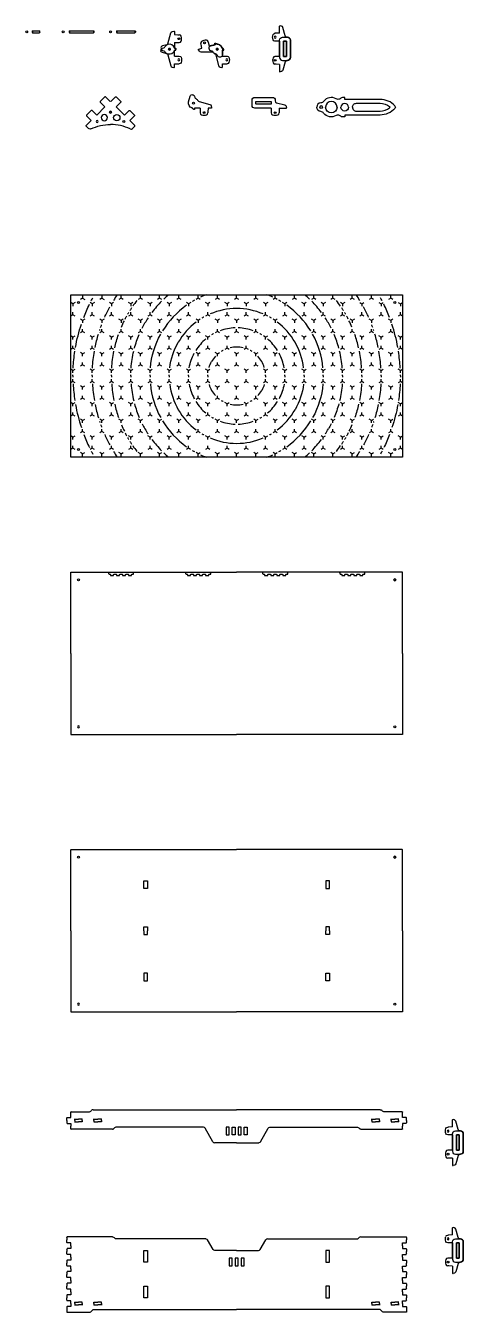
# Model space of a CAD drawing. Header units: inches. Extents: x -248 to 382, y -86 to 166.
# Drawn here: x -1.7 to 26.7, y 35.2 to 118.7 of the extents above; entities that cross this region are included whole.
import ezdxf

# ---------------------------------------------------------------- set-up
doc = ezdxf.new("R2010")
doc.units = ezdxf.units.IN
doc.header["$MEASUREMENT"] = 0
doc.layers.add('CUT', color=1, linetype='Continuous')
doc.layers.add('ETCH', color=5, linetype='Continuous')

# ---------------------------------------------------------------- blocks, each defined once
blk = doc.blocks.new('TopLid_Quarter')
at = {"layer": 'CUT'}
blk.add_lwpolyline([(-10.77, 0), (-10.77, 5.23875, -0.41421356), (-10.73875, 5.27), (0, 5.27)], format="xyb", dxfattribs=at)
blk.add_circle((-10.27, 4.77), 0.0645, dxfattribs=at)
blk = doc.blocks.new('TopLid')
at = {"layer": 'CUT'}
for points in [[(-8.34375, 5.27), (-8.3125, 5.23875), (-8.3125, 5.17625), (-8.28125, 5.145), (-8.21375, 5.145), (-8.1825, 5.11375), (-8.1825, 5.045), (-7.9875, 5.045), (-7.9875, 5.11375), (-7.95625, 5.145), (-7.82375, 5.145), (-7.7925, 5.11375), (-7.7925, 5.045), (-7.5975, 5.045), (-7.5975, 5.11375), (-7.56625, 5.145), (-7.43375, 5.145), (-7.4025, 5.11375), (-7.4025, 5.045), (-7.2075, 5.045), (-7.2075, 5.11375), (-7.17625, 5.145), (-7.04375, 5.145), (-7.0125, 5.11375), (-7.0125, 5.045), (-6.8175, 5.045), (-6.8175, 5.11375), (-6.78625, 5.145), (-6.6875, 5.145), (-6.6875, 5.23875), (-6.65625, 5.27)], [(-3.34375, 5.27), (-3.3125, 5.23875), (-3.3125, 5.17625), (-3.28125, 5.145), (-3.21375, 5.145), (-3.1825, 5.11375), (-3.1825, 5.045), (-2.9875, 5.045), (-2.9875, 5.11375), (-2.95625, 5.145), (-2.82375, 5.145), (-2.7925, 5.11375), (-2.7925, 5.045), (-2.5975, 5.045), (-2.5975, 5.11375), (-2.56625, 5.145), (-2.43375, 5.145), (-2.4025, 5.11375), (-2.4025, 5.045), (-2.2075, 5.045), (-2.2075, 5.11375), (-2.17625, 5.145), (-2.04375, 5.145), (-2.0125, 5.11375), (-2.0125, 5.045), (-1.8175, 5.045), (-1.8175, 5.11375), (-1.78625, 5.145), (-1.6875, 5.145), (-1.6875, 5.23875), (-1.65625, 5.27)], [(1.65625, 5.27), (1.6875, 5.23875), (1.6875, 5.17625), (1.71875, 5.145), (1.78625, 5.145), (1.8175, 5.11375), (1.8175, 5.045), (2.0125, 5.045), (2.0125, 5.11375), (2.04375, 5.145), (2.17625, 5.145), (2.2075, 5.11375), (2.2075, 5.045), (2.4025, 5.045), (2.4025, 5.11375), (2.43375, 5.145), (2.56625, 5.145), (2.5975, 5.11375), (2.5975, 5.045), (2.7925, 5.045), (2.7925, 5.11375), (2.82375, 5.145), (2.95625, 5.145), (2.9875, 5.11375), (2.9875, 5.045), (3.1825, 5.045), (3.1825, 5.11375), (3.21375, 5.145), (3.3125, 5.145), (3.3125, 5.23875), (3.34375, 5.27)], [(6.65625, 5.27), (6.6875, 5.23875), (6.6875, 5.17625), (6.71875, 5.145), (6.78625, 5.145), (6.8175, 5.11375), (6.8175, 5.045), (7.0125, 5.045), (7.0125, 5.11375), (7.04375, 5.145), (7.17625, 5.145), (7.2075, 5.11375), (7.2075, 5.045), (7.4025, 5.045), (7.4025, 5.11375), (7.43375, 5.145), (7.56625, 5.145), (7.5975, 5.11375), (7.5975, 5.045), (7.7925, 5.045), (7.7925, 5.11375), (7.82375, 5.145), (7.95625, 5.145), (7.9875, 5.11375), (7.9875, 5.045), (8.1825, 5.045), (8.1825, 5.11375), (8.21375, 5.145), (8.3125, 5.145), (8.3125, 5.23875), (8.34375, 5.27)]]:
    blk.add_lwpolyline(points, dxfattribs=at)
blk.add_blockref('TopLid_Quarter', (0, 0))
at = {"xscale": -1}
blk.add_blockref('TopLid_Quarter', (0, 0), dxfattribs=at)
at = {"xscale": -1, "rotation": 180}
blk.add_blockref('TopLid_Quarter', (0, 0), dxfattribs=at)
at = {"rotation": 180}
blk.add_blockref('TopLid_Quarter', (0, 0), dxfattribs=at)
blk = doc.blocks.new('Bracket_V2')
at = {"layer": 'CUT'}
for p, q in [((-0.2, 0.221), (-0.221, 0.221)), ((-0.2, 0.65), (-0.168, 0.682)), ((-0.2, 0.221), (-0.2, 0.65)), ((0.275, 0.682), (-0.168, 0.682)), ((0.275, 0.682), (0.306, 0.65)), ((0.306, 0.221), (0.306, 0.65)), ((0.306, 0.221), (1.05, 0.221)), ((1.05, 0.65), (1.082, 0.682)), ((1.05, 0.221), (1.05, 0.65)), ((1.525, 0.682), (1.082, 0.682)), ((1.525, 0.682), (1.556, 0.65)), ((1.556, 0.221), (1.556, 0.65)), ((1.556, 0.221), (2.007, 0.221)), ((2.038, 0.189), (2.038, 0.032)), ((2.038, 0.189), (2.038, -0.028))]:
    blk.add_line(p, q, dxfattribs=at)
for centre, radius in [((0.283, -0.283), 0.0645), ((0.819, -0.247), 0.209), ((1.319, -0.093), 0.0645)]:
    blk.add_circle(centre, radius, dxfattribs=at)
for centre, radius, start, end in [((2.007, 0.189), 0.0312, 0, 90), ((2.965, -2.965), 2.995, 109.70475, 135), ((1.913, -0.028), 0.125, 289.70475, 360)]:
    blk.add_arc(centre, radius, start, end, dxfattribs=at)
blk = doc.blocks.new('Bracket_V2_both')
at = {"xscale": -1}
blk.add_blockref('Bracket_V2', (-0.447, -0.447), dxfattribs=at)
at = {"rotation": 270}
blk.add_blockref('Bracket_V2', (-0.447, -0.447), dxfattribs=at)
blk = doc.blocks.new('Latch_Mid')
at = {"layer": 'CUT', "ltscale": 0.007812}
for p, q in [((0.253, 0.919), (0.253, 1.369)), ((0.253, 0.919), (0.49, 0.909)), ((0.48, 0.909), (0.562, 0.909)), ((0.253, 0.403), (0.49, 0.403)), ((0.48, 0.403), (0.562, 0.403))]:
    blk.add_line(p, q, dxfattribs=at)
blk.add_lwpolyline([(0.253, 0.403), (0.253, -0.659, -0.414214), (0.066, -0.847), (-0.261, -0.847, -0.414214), (-0.448, -0.659), (-0.448, 0.472, -0.414214), (-0.261, 0.659), (-0.226, 0.659, 0.339454), (-0.105, 0.752), (0.038, 1.288, -0.267949), (0.127, 1.376), (0.214, 1.4)], format="xyb", dxfattribs=at)
at = {"layer": 'CUT'}
blk.add_lwpolyline([(-0.19, -0.573), (-0.19, 0.386, -0.414214), (-0.174, 0.401), (-0.021, 0.401, -0.414214), (-0.005, 0.386), (-0.005, -0.573, -0.414214), (-0.021, -0.589), (-0.174, -0.589, -0.414214)], format="xyb", close=True, dxfattribs=at)
at = {"layer": 'CUT', "ltscale": 0.003906}
blk.add_circle((0.542, 0.656), 0.0595, dxfattribs=at)
at = {"layer": 'CUT', "ltscale": 0.007812}
for centre, radius, start, end in [((0.222, 1.369), 0.0312, 0, 105), ((0.562, 0.784), 0.125, 18.36546, 90), ((0.562, 0.528), 0.125, 270, 341.63454), ((0.177, 0.656), 0.531, 341.63454, 18.36546)]:
    blk.add_arc(centre, radius, start, end, dxfattribs=at)
blk = doc.blocks.new('HingeTop')
at = {"layer": 'CUT', "ltscale": 0.007812}
for p, q in [((-0.242, 0.263), (-0.005, 0.253)), ((-0.015, 0.253), (0.067, 0.253)), ((-0.242, -0.253), (-0.005, -0.253)), ((-0.015, -0.253), (0.067, -0.253))]:
    blk.add_line(p, q, dxfattribs=at)
at = {"layer": 'CUT'}
blk.add_lwpolyline([(-0.242, -0.25), (-0.242, -0.622), (-0.179, -0.622, -0.57735), (-0.152, -0.669), (-0.191, -0.737, -0.267949), (-0.218, -0.753), (-0.224, -0.753, 0.336424), (-0.254, -0.776, -0.411031), (-0.655, -1.004), (-1.025, -0.905, -0.414214), (-1.114, -0.752), (-1.099, -0.698, -0.267949), (-1.011, -0.61), (-0.934, -0.589, 0.203798), (-0.857, -0.529, -0.141217), (-0.729, -0.4, 0.203798), (-0.668, -0.323), (-0.481, 0.375, -0.267949), (-0.393, 0.464), (-0.281, 0.493, -0.493145), (-0.242, 0.463), (-0.242, 0.263)], format="xyb", dxfattribs=at)
at = {"layer": 'CUT', "ltscale": 0.003906}
for centre in [(0.047, 0), (-0.57, -0.688)]:
    blk.add_circle(centre, 0.0595, dxfattribs=at)
at = {"layer": 'CUT', "ltscale": 0.007812}
for centre, radius, start, end in [((0.067, 0.128), 0.125, 18.36546, 90), ((-0.318, 0), 0.531, 341.63454, 18.36546), ((0.067, -0.128), 0.125, 270, 341.63454)]:
    blk.add_arc(centre, radius, start, end, dxfattribs=at)
blk = doc.blocks.new('Key')
at = {"layer": 'CUT'}
for points in [[(4.159, 0, 0.19175), (4.127, 0.086, 0.209924), (3.167, 0.508), (0.894, 0.508, -0.414214), (0.878, 0.524), (0.878, 0.597, 0.414214), (0.847, 0.628), (0.717, 0.628, 0.208712), (0.623, 0.587, -0.208712), (0.442, 0.508, -0.133256), (0.317, 0.542, 0.379381), (-0.5, 0.38, -0.214403), (-0.678, 0.283, 0.392211), (-0.941, 0)], [(1.378, 0, -0.414214), (1.63, 0.252), (3.167, 0.252, -0.158177), (3.782, 0.052, -0.248072), (3.807, 0, -0.248072)]]:
    blk.add_lwpolyline(points, format="xyb", dxfattribs=at)
for centre, radius in [((-0.656, 0), 0.0907), ((0, 0), 0.372), ((0.875, 0), 0.247)]:
    blk.add_arc(centre, radius, 0, 180, dxfattribs=at)
blk = doc.blocks.new('Key_Full')
blk.add_blockref('Key', (0, 0))
at = {"xscale": -1, "rotation": 180}
blk.add_blockref('Key', (0, 0), dxfattribs=at)
blk = doc.blocks.new('BraceHole_Quarter')
at = {"layer": 'CUT', "ltscale": 0.003906}
for p, q in [((-0.25, 0.0935), (0, 0.0935)), ((-0.246, 0), (-0.246, 0.0975))]:
    blk.add_line(p, q, dxfattribs=at)
blk = doc.blocks.new('BraceHole')
at = {"color": 0}
blk.add_blockref('BraceHole_Quarter', (0, 0), dxfattribs=at)
at = {"color": 0, "xscale": -1, "rotation": 180}
blk.add_blockref('BraceHole_Quarter', (0, 0), dxfattribs=at)
at = {"color": 0, "xscale": -1}
blk.add_blockref('BraceHole_Quarter', (0, 0), dxfattribs=at)
at = {"color": 0, "rotation": 180}
blk.add_blockref('BraceHole_Quarter', (0, 0), dxfattribs=at)
blk = doc.blocks.new('BraceHoles')
at = {"color": 0}
for p in [(0.5, 0), (1.75, 0)]:
    blk.add_blockref('BraceHole', p, dxfattribs=at)
blk = doc.blocks.new('Dovetail_Half')
for p, q in [((-0.25, 0.21375), (-0.25, 0.375)), ((-0.25, 0.21375), (-0.21875, 0.1825)), ((0, 0.1825), (-0.21875, 0.1825)), ((0, 0), (0, 0.1825))]:
    blk.add_line(p, q)
blk = doc.blocks.new('Bottom_Front_Half')
at = {"layer": 'CUT', "ltscale": 0.015625}
for p, q in [((1.533, 4.073), (1.894, 4.698)), ((2.002, 4.76), (7.821, 4.76)), ((7.91, 4.797), (7.961, 4.848)), ((8.05, 4.885), (10.994, 4.885)), ((11.025, 4.854), (11.025, 4.688)), ((0, 4.01), (1.425, 4.01))]:
    blk.add_line(p, q, dxfattribs=at)
for points in [[(5.793, 3.997), (5.793, 3.253), (6.017, 3.253), (6.017, 3.997)], [(5.793, 1.685), (5.793, 0.941), (6.017, 0.941), (6.017, 1.685)]]:
    blk.add_lwpolyline(points, close=True, dxfattribs=at)
blk.add_lwpolyline([(11.025, 0.188), (11.025, 0.026, -0.414214), (10.994, -0.005), (9.55, -0.005, -0.198912), (9.461, 0.032), (9.347, 0.146, 0.198912), (9.259, 0.183), (0, 0.183)], format="xyb", dxfattribs=at)
for centre, radius, start, end in [((2.002, 4.635), 0.125, 90, 150), ((7.821, 4.885), 0.125, 270, 315), ((8.05, 4.76), 0.125, 90, 135), ((10.994, 4.854), 0.0312, 0, 90), ((1.425, 4.135), 0.125, 270, 330)]:
    blk.add_arc(centre, radius, start, end, dxfattribs=at)
at = {"xscale": -1}
blk.add_blockref('BraceHoles', (10.77, 0.562), dxfattribs=at)
at = {"layer": 'CUT', "xscale": -1}
for p in [(10.775, 4.313), (10.775, 3.563), (10.775, 2.813), (10.775, 2.063), (10.775, 1.313), (10.775, 0.562)]:
    blk.add_blockref('Dovetail_Half', p, dxfattribs=at)
at = {"layer": 'CUT', "rotation": 180}
for p in [(10.775, 4.313), (10.775, 3.563), (10.775, 2.813), (10.775, 2.063), (10.775, 1.313), (10.775, 0.562)]:
    blk.add_blockref('Dovetail_Half', p, dxfattribs=at)
blk = doc.blocks.new('HingeHole')
at = {"layer": 'CUT', "ltscale": 0.003906}
for p, q in [((-0.0975, 0.495), (0.0975, 0.495)), ((0.0975, 0.005), (-0.0975, 0.005)), ((-0.0925, 0), (-0.0925, 0.5)), ((0.0925, 0.5), (0.0925, 0))]:
    blk.add_line(p, q, dxfattribs=at)
blk = doc.blocks.new('Bottom_Front_Full')
at = {"xscale": -1}
blk.add_blockref('Bottom_Front_Half', (0, 0), dxfattribs=at)
for name, p in [('Bottom_Front_Half', (0, 0)), ('HingeHole', (-0.39, 3.005)), ('HingeHole', (0, 3.005)), ('HingeHole', (0.39, 3.005))]:
    blk.add_blockref(name, p)
blk = doc.blocks.new('Dovetail_Out_Half')
for p, q in [((-0.01, 0.16125), (0.02125, 0.1925)), ((-0.01, 0), (-0.01, 0.16125)), ((0.02125, 0.1925), (0.24, 0.1925)), ((0.24, 0.1925), (0.24, 0.375))]:
    blk.add_line(p, q)
blk = doc.blocks.new('Lid_Front_Half')
at = {"layer": 'CUT'}
for p, q in [((-9.325, 0.005), (0, 0.005)), ((-10.775, -0.313), (-10.775, -0.151)), ((-10.744, -0.12), (-9.554, -0.12)), ((-9.465, -0.083), (-9.414, -0.032)), ((-10.775, -1.224), (-10.775, -1.062)), ((-8.07, -1.255), (-10.744, -1.255)), ((-7.93, -1.167), (-7.981, -1.218)), ((-2.152, -1.13), (-7.841, -1.13)), ((-1.539, -2.068), (-2.044, -1.193)), ((0, -2.13), (-1.431, -2.13))]:
    blk.add_line(p, q, dxfattribs=at)
for centre, radius, start, end in [((-9.325, -0.12), 0.125, 90, 135), ((-10.744, -0.151), 0.0312, 90, 180), ((-9.554, 0.005), 0.125, 270, 315), ((-10.744, -1.224), 0.0312, 180, 270), ((-8.07, -1.13), 0.125, 270, 315), ((-7.841, -1.255), 0.125, 90, 135), ((-2.152, -1.255), 0.125, 30, 90), ((-1.431, -2.005), 0.125, 210, 270)]:
    blk.add_arc(centre, radius, start, end, dxfattribs=at)
at = {"xscale": -1, "rotation": 180}
for name, p in [('BraceHoles', (-10.77, -0.688)), ('HingeHole', (-0.585, -1.125))]:
    blk.add_blockref(name, p, dxfattribs=at)
at = {"rotation": 180}
blk.add_blockref('HingeHole', (-0.195, -1.125), dxfattribs=at)
at = {"layer": 'CUT'}
blk.add_blockref('Dovetail_Out_Half', (-11.015, -0.688), dxfattribs=at)
at = {"layer": 'CUT', "xscale": -1, "rotation": 180}
blk.add_blockref('Dovetail_Out_Half', (-11.015, -0.688), dxfattribs=at)
blk = doc.blocks.new('Lid_Top_Front')
blk.add_blockref('Lid_Front_Half', (0, 1.25))
at = {"xscale": -1}
blk.add_blockref('Lid_Front_Half', (0, 1.25), dxfattribs=at)
blk = doc.blocks.new('GridHex')
at = {"layer": 'CUT'}
blk.add_lwpolyline([(-28.632, -8.364), (-28.632, 2.114, -0.414214), (-28.601, 2.145), (-7.123, 2.145, -0.414214), (-7.092, 2.114), (-7.092, -8.364, -0.414214), (-7.123, -8.395), (-28.601, -8.395, -0.414214)], format="xyb", close=True, dxfattribs=at)
for centre in [(-28.132, 1.645), (-7.592, 1.645), (-28.132, -7.895), (-7.592, -7.895)]:
    blk.add_circle(centre, 0.0645, dxfattribs=at)
blk = doc.blocks.new('Node')
at = {"layer": 'CUT', "linetype": 'Continuous'}
for p, q in [((0, 0), (-0.139, -0.08)), ((0, 0), (0, 0.161)), ((0.139, -0.08), (0, 0))]:
    blk.add_line(p, q, dxfattribs=at)
blk = doc.blocks.new('HexRing')
at = {"layer": 'ETCH'}
for radius, start, end in [(10.625, 27.30273, 28.51701), (9.375, 23.9534, 28.51701), (10.625, 20.93855, 25.95223), (6.875, 26.80108, 30), (8.125, 29.48976, 30), (8.125, 27.05494, 28.52128), (8.125, 22.97239, 26.18108), (10.625, 10.05143, 18.39697), (5.625, 5.29439, 28.72666), (6.875, 15.16591, 23.1301), (8.125, 13.0021, 19.29539), (9.375, 19.57419, 20.76408), (9.375, 18.30245, 18.79691), (9.375, 11.33708, 16.82765), (4.375, 6.8699, 30), (1.875, 17.15636, 30), (3.125, 9.79182, 28.17766), (6.875, 4.30765, 13.54409), (8.125, 3.63128, 11.35988), (9.375, 3.13863, 9.81922), (10.625, 2.76376, 8.66166), (1.875, 0, 2.29272), (3.125, 0, 1.37529), (4.375, 0, 0.98228), (5.625, 0, 0.76398), (6.875, 0, 0.62506), (8.125, 0, 0.5289), (9.375, 0, 0.45837), (10.625, 0, 0.40445)]:
    blk.add_arc((0, 0), radius, start, end, dxfattribs=at)
blk = doc.blocks.new('Ripples')
at = {"layer": 'ETCH'}
for radius, start, end in [(9.375, 145.79654, 148.51701), (6.875, 129.95532, 133.54409), (5.625, 110.46452, 114.70561), (5.625, 65.29439, 69.53548), (6.875, 46.45591, 50.04468), (9.375, 31.48299, 34.20346), (8.125, 147.05494, 148.52128), (8.125, 142.97239, 146.18108), (6.875, 135.16591, 143.1301), (5.625, 125.29439, 148.72666), (5.625, 120, 120.76398), (5.625, 119.23602, 120), (4.375, 90, 113.1301), (4.375, 66.8699, 90), (5.625, 60, 60.76398), (5.625, 59.23602, 60), (5.625, 31.27334, 54.70561), (6.875, 36.8699, 44.83409), (8.125, 33.81892, 37.02761), (8.125, 31.47872, 32.94506), (8.125, 149.48976, 150), (6.875, 146.80108, 150), (4.375, 126.8699, 150), (4.375, 120, 120.98228), (4.375, 119.01772, 120), (4.375, 60, 60.98228), (4.375, 59.01772, 60), (4.375, 30, 53.1301), (6.875, 30, 33.19892), (8.125, 30, 30.51024), (3.125, 120, 121.37529), (3.125, 118.62471, 120), (3.125, 91.82234, 110.20818), (3.125, 69.79182, 88.17766), (3.125, 60, 61.37529), (3.125, 58.62471, 60), (3.125, 129.79182, 148.17766), (1.875, 90, 102.84364), (1.875, 77.15636, 90), (3.125, 31.82234, 50.20818), (1.875, 137.15636, 150), (1.875, 120, 122.29272), (1.875, 117.70728, 120), (1.875, 60, 62.29272), (1.875, 57.70728, 60), (1.875, 30, 42.84364), (3.125, 211.82234, 230.20818), (1.875, 210, 222.84364), (1.875, 237.70728, 240), (1.875, 240, 242.29272), (1.875, 297.70728, 300), (1.875, 300, 302.29272), (1.875, 317.15636, 330), (3.125, 309.79182, 328.17766), (4.375, 210, 233.1301), (1.875, 257.15636, 270), (1.875, 270, 282.84364), (4.375, 306.8699, 330), (5.625, 211.27334, 234.70561), (3.125, 238.62471, 240), (3.125, 240, 241.37529), (3.125, 249.79182, 268.17766), (3.125, 271.82234, 290.20818), (3.125, 298.62471, 300), (3.125, 300, 301.37529), (5.625, 305.29439, 328.72666), (8.125, 210, 210.51024), (6.875, 210, 213.19892), (6.875, 216.8699, 224.83409), (4.375, 239.01772, 240), (4.375, 240, 240.98228), (4.375, 246.8699, 270), (4.375, 270, 293.1301), (4.375, 299.01772, 300), (4.375, 300, 300.98228), (6.875, 315.16591, 323.1301), (6.875, 326.80108, 330), (8.125, 329.48976, 330), (9.375, 211.48299, 214.20346), (8.125, 211.47872, 212.94506), (8.125, 213.81892, 217.02761), (6.875, 226.45591, 230.04468), (5.625, 239.23602, 240), (5.625, 240, 240.76398), (5.625, 299.23602, 300), (5.625, 300, 300.76398), (6.875, 309.95532, 313.54409), (8.125, 322.97239, 326.18108), (8.125, 327.05494, 328.52128), (9.375, 325.79654, 328.51701), (5.625, 245.29439, 249.53548), (5.625, 290.46452, 294.70561)]:
    blk.add_arc((0, 0), radius, start, end, dxfattribs=at)
at = {"layer": 'ETCH', "xscale": -1}
blk.add_blockref('HexRing', (0, 0), dxfattribs=at)
at = {"layer": 'ETCH'}
blk.add_blockref('HexRing', (0, 0), dxfattribs=at)
at = {"layer": 'ETCH', "rotation": 180}
blk.add_blockref('HexRing', (0, 0), dxfattribs=at)
at = {"layer": 'ETCH', "xscale": -1, "rotation": 180}
blk.add_blockref('HexRing', (0, 0), dxfattribs=at)
blk = doc.blocks.new('LidArt')
at = {"layer": 'CUT'}
for radius, start, end in [(9.375, 29.92643, 30), (4.375, 299.01772, 300)]:
    blk.add_arc((0, 0), radius, start, end, dxfattribs=at)
for name, p in [('GridHex', (17.862, 3.125)), ('Ripples', (0, 0))]:
    blk.add_blockref(name, p)
for p, xscale, rotation in [((-10, 5.052), -0.9999999999999997, 240), ((-8.75, 5.052), -0.9999999999999997, 240), ((-7.5, 5.052), -1, 119.9999999999999), ((-6.25, 5.052), -1, 119.9999999999999), ((-5, 5.052), -1, 119.9999999999999), ((-3.75, 5.052), -1, 119.9999999999999), ((-2.5, 5.052), -1, 119.9999999999999), ((-1.25, 5.052), -1, 119.9999999999999), ((0, 5.052), -1, 119.9999999999999), ((1.25, 5.052), -1, 119.9999999999999), ((2.5, 5.052), -1, 119.9999999999999), ((3.75, 5.052), -1, 119.9999999999999), ((5, 5.052), -1, 119.9999999999999), ((6.25, 5.052), -1, 119.9999999999999), ((7.5, 5.052), -1, 119.9999999999999), ((8.75, 5.052), -1, 119.9999999999999), ((10, 5.052), -1, 119.9999999999999), ((-10.625, 4.691), -1, 180), ((-9.375, 4.691), -1, 180), ((-8.125, 4.691), -1, 180), ((-6.875, 4.691), -1, 180), ((-5.625, 4.691), -1, 180), ((-4.375, 4.691), -1, 180), ((-3.125, 4.691), -1, 180), ((-1.875, 4.691), -1, 180), ((-0.625, 4.691), -1, 180), ((0.625, 4.691), -1, 180), ((1.875, 4.691), -1, 180), ((3.125, 4.691), -1, 180), ((4.375, 4.691), -1, 180), ((5.625, 4.691), -1, 180), ((6.875, 4.691), -1, 180), ((-10.625, 3.969), -1, 119.9999999999999), ((-10, 3.608), -1, 180), ((-9.375, 3.969), -1, 119.9999999999999), ((-8.75, 3.608), -1, 180), ((-8.125, 3.969), -1, 119.9999999999999), ((-7.5, 3.608), -1, 180), ((-6.875, 3.969), -1, 119.9999999999999), ((-6.25, 3.608), -1, 180), ((-5.625, 3.969), -1, 119.9999999999999), ((-5, 3.608), -1, 180), ((-4.375, 3.969), -1, 119.9999999999999), ((-3.75, 3.608), -1, 180), ((-3.125, 3.969), -1, 119.9999999999999), ((-2.5, 3.608), -1, 180), ((-1.875, 3.969), -1, 119.9999999999999), ((-1.25, 3.608), -1, 180), ((-0.625, 3.969), -1, 119.9999999999999), ((0, 3.608), -1, 180), ((0.625, 3.969), -1, 119.9999999999999), ((1.25, 3.608), -1, 180), ((1.875, 3.969), -1, 119.9999999999999), ((2.5, 3.608), -1, 180), ((3.125, 3.969), -1, 119.9999999999999), ((3.75, 3.608), -1, 180), ((4.375, 3.969), -1, 119.9999999999999), ((5, 3.608), -1, 180), ((5.625, 3.969), -1, 119.9999999999999), ((6.25, 3.608), -1, 180), ((6.875, 3.969), -1, 119.9999999999999), ((7.5, 3.608), -1, 180), ((8.125, 3.969), -1, 119.9999999999999), ((8.75, 3.608), -1, 180), ((9.375, 3.969), -1, 119.9999999999999), ((10, 3.608), -1, 180), ((10.625, 3.969), -1, 119.9999999999999), ((-10.625, 2.526), -1, 59.99999999999994), ((-10, 2.887), -1, 119.9999999999999), ((-9.375, 2.526), -1, 59.99999999999994), ((-8.75, 2.887), -1, 119.9999999999999), ((-8.125, 2.526), -1, 59.99999999999994), ((-7.5, 2.887), -1, 119.9999999999999), ((-6.875, 2.526), -1, 59.99999999999994), ((-6.25, 2.887), -1, 119.9999999999999), ((-5.625, 2.526), -1, 59.99999999999994), ((-5, 2.887), -1, 119.9999999999999), ((-4.375, 2.526), -1, 59.99999999999994), ((-3.75, 2.887), -1, 119.9999999999999), ((-3.125, 2.526), -1, 59.99999999999994), ((-2.5, 2.887), -1, 119.9999999999999), ((-1.875, 2.526), -1, 59.99999999999994), ((-1.25, 2.887), -1, 119.9999999999999), ((-0.625, 2.526), -1, 59.99999999999994), ((0, 2.887), -1, 119.9999999999999), ((0.625, 2.526), -1, 59.99999999999994), ((1.25, 2.887), -1, 119.9999999999999), ((1.875, 2.526), -1, 59.99999999999994), ((2.5, 2.887), -1, 119.9999999999999), ((3.125, 2.526), -1, 59.99999999999994), ((3.75, 2.887), -1, 119.9999999999999), ((4.375, 2.526), -1, 59.99999999999994), ((5, 2.887), -1, 119.9999999999999), ((5.625, 2.526), -1, 59.99999999999994), ((6.25, 2.887), -1, 119.9999999999999), ((6.875, 2.526), -1, 59.99999999999994), ((7.5, 2.887), -1, 119.9999999999999), ((8.125, 2.526), -1, 59.99999999999994), ((8.75, 2.887), -1, 119.9999999999999), ((9.375, 2.526), -1, 59.99999999999994), ((10, 2.887), -1, 119.9999999999999), ((10.625, 2.526), -1, 59.99999999999994), ((-10.625, 1.804), -1, 119.9999999999999), ((-9.375, 1.804), -1, 119.9999999999999), ((-8.125, 1.804), -1, 119.9999999999999), ((-6.875, 1.804), -1, 119.9999999999999), ((-5.625, 1.804), -1, 119.9999999999999), ((-4.375, 1.804), -1, 119.9999999999999), ((-3.125, 1.804), -1, 119.9999999999999), ((-1.875, 1.804), -1, 119.9999999999999), ((-0.625, 1.804), -1, 119.9999999999999), ((0.625, 1.804), -1, 119.9999999999999), ((1.875, 1.804), -1, 119.9999999999999), ((3.125, 1.804), -1, 119.9999999999999), ((4.375, 1.804), -1, 119.9999999999999), ((5.625, 1.804), -1, 119.9999999999999), ((6.875, 1.804), -1, 119.9999999999999), ((8.125, 1.804), -1, 119.9999999999999), ((9.375, 1.804), -1, 119.9999999999999), ((10.625, 1.804), -1, 119.9999999999999), ((-10, 1.443), -1, 59.99999999999994), ((-10, 0.722), -1, 119.9999999999999), ((-8.75, 1.443), -1, 59.99999999999994), ((-8.75, 0.722), -1, 119.9999999999999), ((-7.5, 1.443), -1, 59.99999999999994), ((-7.5, 0.722), -1, 119.9999999999999), ((-6.25, 1.443), -1, 59.99999999999994), ((-6.25, 0.722), -1, 119.9999999999999), ((-5, 1.443), -1, 59.99999999999994), ((-5, 0.722), -1, 119.9999999999999), ((-3.75, 1.443), -1, 59.99999999999994), ((-3.75, 0.722), -1, 119.9999999999999), ((-2.5, 1.443), -1, 59.99999999999994), ((-2.5, 0.722), -1, 119.9999999999999), ((-1.25, 1.443), -1, 59.99999999999994), ((-1.25, 0.722), -1, 119.9999999999999), ((0, 1.443), -1, 59.99999999999994), ((0, 0.722), -1, 119.9999999999999), ((1.25, 1.443), -1, 59.99999999999994), ((1.25, 0.722), -1, 119.9999999999999), ((2.5, 1.443), -1, 59.99999999999994), ((2.5, 0.722), -1, 119.9999999999999), ((3.75, 1.443), -1, 59.99999999999994), ((3.75, 0.722), -1, 119.9999999999999), ((5, 1.443), -1, 59.99999999999994), ((5, 0.722), -1, 119.9999999999999), ((6.25, 1.443), -1, 59.99999999999994), ((6.25, 0.722), -1, 119.9999999999999), ((7.5, 1.443), -1, 59.99999999999994), ((7.5, 0.722), -1, 119.9999999999999), ((8.75, 1.443), -1, 59.99999999999994), ((8.75, 0.722), -1, 119.9999999999999), ((10, 1.443), -1, 59.99999999999994), ((10, 0.722), -1, 119.9999999999999), ((-10.625, 0.361), -1, 59.99999999999994), ((-9.375, 0.361), -1, 59.99999999999994), ((-8.125, 0.361), -1, 59.99999999999994), ((-6.875, 0.361), -1, 59.99999999999994), ((-5.625, 0.361), -1, 59.99999999999994), ((-4.375, 0.361), -1, 59.99999999999994), ((-3.125, 0.361), -1, 59.99999999999994), ((-1.875, 0.361), -1, 59.99999999999994), ((-0.625, 0.361), -1, 59.99999999999994), ((0.625, 0.361), -1, 59.99999999999994), ((1.875, 0.361), -1, 59.99999999999994), ((3.125, 0.361), -1, 59.99999999999994), ((4.375, 0.361), -1, 59.99999999999994), ((5.625, 0.361), -1, 59.99999999999994), ((6.875, 0.361), -1, 59.99999999999994), ((8.125, 0.361), -1, 59.99999999999994), ((9.375, 0.361), -1, 59.99999999999994), ((10.625, 0.361), -1, 59.99999999999994), ((-10.625, -0.361), -1, 119.9999999999999), ((-10, -0.722), -1, 59.99999999999994), ((-9.375, -0.361), -1, 119.9999999999999), ((-8.75, -0.722), -1, 59.99999999999994), ((-8.125, -0.361), -1, 119.9999999999999), ((-7.5, -0.722), -1, 59.99999999999994), ((-6.875, -0.361), -1, 119.9999999999999), ((-6.25, -0.722), -1, 59.99999999999994), ((-5.625, -0.361), -1, 119.9999999999999), ((-5, -0.722), -1, 59.99999999999994), ((-4.375, -0.361), -1, 119.9999999999999), ((-3.75, -0.722), -1, 59.99999999999994), ((-3.125, -0.361), -1, 119.9999999999999), ((-2.5, -0.722), -1, 59.99999999999994), ((-1.875, -0.361), -1, 119.9999999999999), ((-1.25, -0.722), -1, 59.99999999999994), ((-0.625, -0.361), -1, 119.9999999999999), ((0, -0.722), -1, 59.99999999999994), ((0.625, -0.361), -1, 119.9999999999999), ((1.25, -0.722), -1, 59.99999999999994), ((1.875, -0.361), -1, 119.9999999999999), ((2.5, -0.722), -1, 59.99999999999994), ((3.125, -0.361), -1, 119.9999999999999), ((3.75, -0.722), -1, 59.99999999999994), ((4.375, -0.361), -1, 119.9999999999999), ((5, -0.722), -1, 59.99999999999994), ((5.625, -0.361), -1, 119.9999999999999), ((6.25, -0.722), -1, 59.99999999999994), ((6.875, -0.361), -1, 119.9999999999999), ((7.5, -0.722), -1, 59.99999999999994), ((8.125, -0.361), -1, 119.9999999999999), ((8.75, -0.722), -1, 59.99999999999994), ((9.375, -0.361), -1, 119.9999999999999), ((10, -0.722), -1, 59.99999999999994), ((10.625, -0.361), -1, 119.9999999999999), ((-10.625, -1.804), -1, 59.99999999999994), ((-10, -1.443), -1, 119.9999999999999), ((-9.375, -1.804), -1, 59.99999999999994), ((-8.75, -1.443), -1, 119.9999999999999), ((-8.125, -1.804), -1, 59.99999999999994), ((-7.5, -1.443), -1, 119.9999999999999), ((-6.875, -1.804), -1, 59.99999999999994), ((-6.25, -1.443), -1, 119.9999999999999), ((-5.625, -1.804), -1, 59.99999999999994), ((-5, -1.443), -1, 119.9999999999999), ((-4.375, -1.804), -1, 59.99999999999994), ((-3.75, -1.443), -1, 119.9999999999999), ((-3.125, -1.804), -1, 59.99999999999994), ((-2.5, -1.443), -1, 119.9999999999999), ((-1.875, -1.804), -1, 59.99999999999994), ((-1.25, -1.443), -1, 119.9999999999999), ((-0.625, -1.804), -1, 59.99999999999994), ((0, -1.443), -1, 119.9999999999999), ((0.625, -1.804), -1, 59.99999999999994), ((1.25, -1.443), -1, 119.9999999999999), ((1.875, -1.804), -1, 59.99999999999994), ((2.5, -1.443), -1, 119.9999999999999), ((3.125, -1.804), -1, 59.99999999999994), ((3.75, -1.443), -1, 119.9999999999999), ((4.375, -1.804), -1, 59.99999999999994), ((5, -1.443), -1, 119.9999999999999), ((5.625, -1.804), -1, 59.99999999999994), ((6.25, -1.443), -1, 119.9999999999999), ((6.875, -1.804), -1, 59.99999999999994), ((7.5, -1.443), -1, 119.9999999999999), ((8.125, -1.804), -1, 59.99999999999994), ((8.75, -1.443), -1, 119.9999999999999), ((9.375, -1.804), -1, 59.99999999999994), ((10, -1.443), -1, 119.9999999999999), ((10.625, -1.804), -1, 59.99999999999994), ((-10.625, -2.526), -1, 119.9999999999999), ((-9.375, -2.526), -1, 119.9999999999999), ((-8.125, -2.526), -1, 119.9999999999999), ((-6.875, -2.526), -1, 119.9999999999999), ((-5.625, -2.526), -1, 119.9999999999999), ((-4.375, -2.526), -1, 119.9999999999999), ((-3.125, -2.526), -1, 119.9999999999999), ((-1.875, -2.526), -1, 119.9999999999999), ((-0.625, -2.526), -1, 119.9999999999999), ((0.625, -2.526), -1, 119.9999999999999), ((1.875, -2.526), -1, 119.9999999999999), ((3.125, -2.526), -1, 119.9999999999999), ((4.375, -2.526), -1, 119.9999999999999), ((5.625, -2.526), -1, 119.9999999999999), ((6.875, -2.526), -1, 119.9999999999999), ((8.125, -2.526), -1, 119.9999999999999), ((9.375, -2.526), -1, 119.9999999999999), ((10.625, -2.526), -1, 119.9999999999999), ((-10, -2.887), -1, 59.99999999999994), ((-8.75, -2.887), -1, 59.99999999999994), ((-7.5, -2.887), -1, 59.99999999999994), ((-6.25, -2.887), -1, 59.99999999999994), ((-5, -2.887), -1, 59.99999999999994), ((-3.75, -2.887), -1, 59.99999999999994), ((-2.5, -2.887), -1, 59.99999999999994), ((-1.25, -2.887), -1, 59.99999999999994), ((0, -2.887), -1, 59.99999999999994), ((1.25, -2.887), -1, 59.99999999999994), ((2.5, -2.887), -1, 59.99999999999994), ((3.75, -2.887), -1, 59.99999999999994), ((5, -2.887), -1, 59.99999999999994), ((6.25, -2.887), -1, 59.99999999999994), ((7.5, -2.887), -1, 59.99999999999994), ((8.75, -2.887), -1, 59.99999999999994), ((10, -2.887), -1, 59.99999999999994), ((-10.625, -3.969), -1, 59.99999999999994), ((-10, -3.608), -1, 119.9999999999999), ((-9.375, -3.969), -1, 59.99999999999994), ((-8.75, -3.608), -1, 119.9999999999999), ((-8.125, -3.969), -1, 59.99999999999994), ((-7.5, -3.608), -1, 119.9999999999999), ((-6.875, -3.969), -1, 59.99999999999994), ((-6.25, -3.608), -1, 119.9999999999999), ((-5.625, -3.969), -1, 59.99999999999994), ((-5, -3.608), -1, 119.9999999999999), ((-4.375, -3.969), -1, 59.99999999999994), ((-3.75, -3.608), -1, 119.9999999999999), ((-3.125, -3.969), -1, 59.99999999999994), ((-2.5, -3.608), -1, 119.9999999999999), ((-1.875, -3.969), -1, 59.99999999999994), ((-1.25, -3.608), -1, 119.9999999999999), ((-0.625, -3.969), -1, 59.99999999999994), ((0, -3.608), -1, 119.9999999999999), ((0.625, -3.969), -1, 59.99999999999994), ((1.25, -3.608), -1, 119.9999999999999), ((1.875, -3.969), -1, 59.99999999999994), ((2.5, -3.608), -1, 119.9999999999999), ((3.125, -3.969), -1, 59.99999999999994), ((3.75, -3.608), -1, 119.9999999999999), ((4.375, -3.969), -1, 59.99999999999994), ((5, -3.608), -1, 119.9999999999999), ((5.625, -3.969), -1, 59.99999999999994), ((6.25, -3.608), -1, 119.9999999999999), ((6.875, -3.969), -1, 59.99999999999994), ((7.5, -3.608), -1, 119.9999999999999), ((8.125, -3.969), -1, 59.99999999999994), ((8.75, -3.608), -1, 119.9999999999999), ((9.375, -3.969), -1, 59.99999999999994), ((10, -3.608), -1, 119.9999999999999), ((10.625, -3.969), -1, 59.99999999999994), ((-10.625, -4.691), -1, 119.9999999999999), ((-10, -5.052), -1, 59.99999999999994), ((-9.375, -4.691), -1, 119.9999999999999), ((-8.75, -5.052), -1, 59.99999999999994), ((-8.125, -4.691), -1, 119.9999999999999), ((-7.5, -5.052), -1, 59.99999999999994), ((-6.875, -4.691), -1, 119.9999999999999), ((-6.25, -5.052), -1, 59.99999999999994), ((-5.625, -4.691), -1, 119.9999999999999), ((-5, -5.052), -1, 59.99999999999994), ((-4.375, -4.691), -1, 119.9999999999999), ((-3.75, -5.052), -1, 59.99999999999994), ((-3.125, -4.691), -1, 119.9999999999999), ((-2.5, -5.052), -1, 59.99999999999994), ((-1.875, -4.691), -1, 119.9999999999999), ((-1.25, -5.052), -1, 59.99999999999994), ((-0.625, -4.691), -1, 119.9999999999999), ((0, -5.052), -1, 59.99999999999994), ((0.625, -4.691), -1, 119.9999999999999), ((1.25, -5.052), -1, 59.99999999999994), ((1.875, -4.691), -1, 119.9999999999999), ((2.5, -5.052), -1, 59.99999999999994), ((3.125, -4.691), -1, 119.9999999999999), ((3.75, -5.052), -1, 59.99999999999994), ((4.375, -4.691), -1, 119.9999999999999), ((5, -5.052), -1, 59.99999999999994), ((5.625, -4.691), -1, 119.9999999999999), ((6.25, -5.052), -1, 59.99999999999994), ((6.875, -4.691), -1, 119.9999999999999), ((7.5, -5.052), -1, 59.99999999999994), ((8.125, -4.691), -1, 119.9999999999999), ((8.75, -5.052), -1, 59.99999999999994), ((9.375, -4.691), -1, 119.9999999999999), ((10, -5.052), -1, 59.99999999999994), ((10.625, -4.691), -1, 119.9999999999999)]:
    blk.add_blockref('Node', p, dxfattribs=dict(at, xscale=xscale, rotation=rotation))
at = {"layer": 'CUT', "rotation": 180}
for p in [(8.125, 4.691), (9.375, 4.691), (10.625, 4.691)]:
    blk.add_blockref('Node', p, dxfattribs=at)
blk = doc.blocks.new('BottomPlate_V2_Quarter')
at = {"layer": 'CUT'}
blk.add_lwpolyline([(-0.966, -1.279), (-0.966, 3.96, -0.414214), (-0.934, 3.991), (9.804, 3.991)], format="xyb", dxfattribs=at)
blk.add_lwpolyline([(4.011, 1.474), (3.787, 1.474), (3.787, 1.968), (4.011, 1.968)], close=True, dxfattribs=at)
blk.add_lwpolyline([(3.787, -1.279), (3.787, -1.032), (4.011, -1.032), (4.011, -1.279)], dxfattribs=at)
blk.add_circle((-0.466, 3.491), 0.0645, dxfattribs=at)
blk = doc.blocks.new('BottomPlate_V2')
blk.add_blockref('BottomPlate_V2_Quarter', (-9.804, 1.279))
at = {"xscale": -1}
blk.add_blockref('BottomPlate_V2_Quarter', (9.804, 1.279), dxfattribs=at)
at = {"xscale": -1, "rotation": 180}
blk.add_blockref('BottomPlate_V2_Quarter', (-9.804, -1.279), dxfattribs=at)
at = {"rotation": 180}
blk.add_blockref('BottomPlate_V2_Quarter', (9.804, -1.279), dxfattribs=at)

msp = doc.modelspace()

# ---------------------------------------------------------------- linework, layer by layer
for centre in [(22.27, 100.77), (22.27, 82.77), (22.27, 64.77)]:
    msp.add_circle(centre, 0.0675)
at = {"layer": 'CUT'}
for p, q in [((-1.278, 118.366), (-1.247, 118.398)), ((-1.278, 118.366), (-1.278, 118.304)), ((-1.278, 118.304), (-1.247, 118.273)), ((-1.247, 118.398), (-0.809, 118.398)), ((-1.247, 118.398), (-1.247, 118.273)), ((-1.247, 118.273), (-0.809, 118.273)), ((-0.809, 118.398), (-0.778, 118.366)), ((-0.809, 118.398), (-0.809, 118.273)), ((-0.778, 118.304), (-0.809, 118.273)), ((-0.778, 118.304), (-0.778, 118.366)), ((1.119, 118.366), (1.15, 118.398)), ((1.119, 118.366), (1.119, 118.304)), ((1.119, 118.304), (1.15, 118.273)), ((1.15, 118.398), (2.712, 118.398)), ((1.15, 118.398), (1.15, 118.273)), ((1.15, 118.273), (2.712, 118.273)), ((2.712, 118.398), (2.744, 118.366)), ((2.712, 118.398), (2.712, 118.273)), ((2.744, 118.304), (2.712, 118.273)), ((2.744, 118.304), (2.744, 118.366)), ((4.195, 118.366), (4.226, 118.398)), ((4.195, 118.366), (4.195, 118.304)), ((4.195, 118.304), (4.226, 118.273)), ((4.226, 118.398), (5.399, 118.398)), ((4.226, 118.398), (4.226, 118.273)), ((4.226, 118.273), (5.399, 118.273)), ((5.399, 118.398), (5.43, 118.366)), ((5.399, 118.398), (5.399, 118.273)), ((5.43, 118.304), (5.399, 118.273)), ((5.43, 118.366), (5.43, 118.304))]:
    msp.add_line(p, q, dxfattribs=at)
for centre in [(-1.631, 118.335), (0.743, 118.335), (3.819, 118.335)]:
    msp.add_circle(centre, 0.0625, dxfattribs=at)

# ---------------------------------------------------------------- block references
at = {"rotation": 44.99999999999999}
msp.add_blockref('Bracket_V2_both', (3.812, 114.147), dxfattribs=at)
for name, p in [('LidArt', (12, 96)), ('TopLid', (12, 78)), ('BottomPlate_V2', (12, 60))]:
    msp.add_blockref(name, p)
at = {"layer": 'CUT', "xscale": -1}
for name, p in [('Latch_Mid', (15.04, 117.324)), ('Lid_Top_Front', (12, 47.13)), ('Latch_Mid', (26.263, 46.349)), ('Bottom_Front_Full', (12, 35.25)), ('Latch_Mid', (26.263, 39.349))]:
    msp.add_blockref(name, p, dxfattribs=at)
at = {"layer": 'CUT'}
for name, p in [('HingeTop', (8.204, 117.884)), ('Key_Full', (18.143, 113.44))]:
    msp.add_blockref(name, p, dxfattribs=at)
for name, p, rotation in [('HingeTop', (9.931, 117.569), 105.0000000000201), ('Latch_Mid', (15.04, 117.137), 180), ('HingeTop', (9.883, 113.137), 270), ('Latch_Mid', (13.844, 113.627), 270), ('Latch_Mid', (26.263, 46.161), 180), ('Latch_Mid', (26.263, 39.161), 180)]:
    msp.add_blockref(name, p, dxfattribs=dict(at, rotation=rotation))
at = {"layer": 'CUT', "xscale": -1, "rotation": 180}
for p in [(8.204, 116.509), (11.312, 116.509)]:
    msp.add_blockref('HingeTop', p, dxfattribs=at)

doc.saveas('drawing.dxf')
